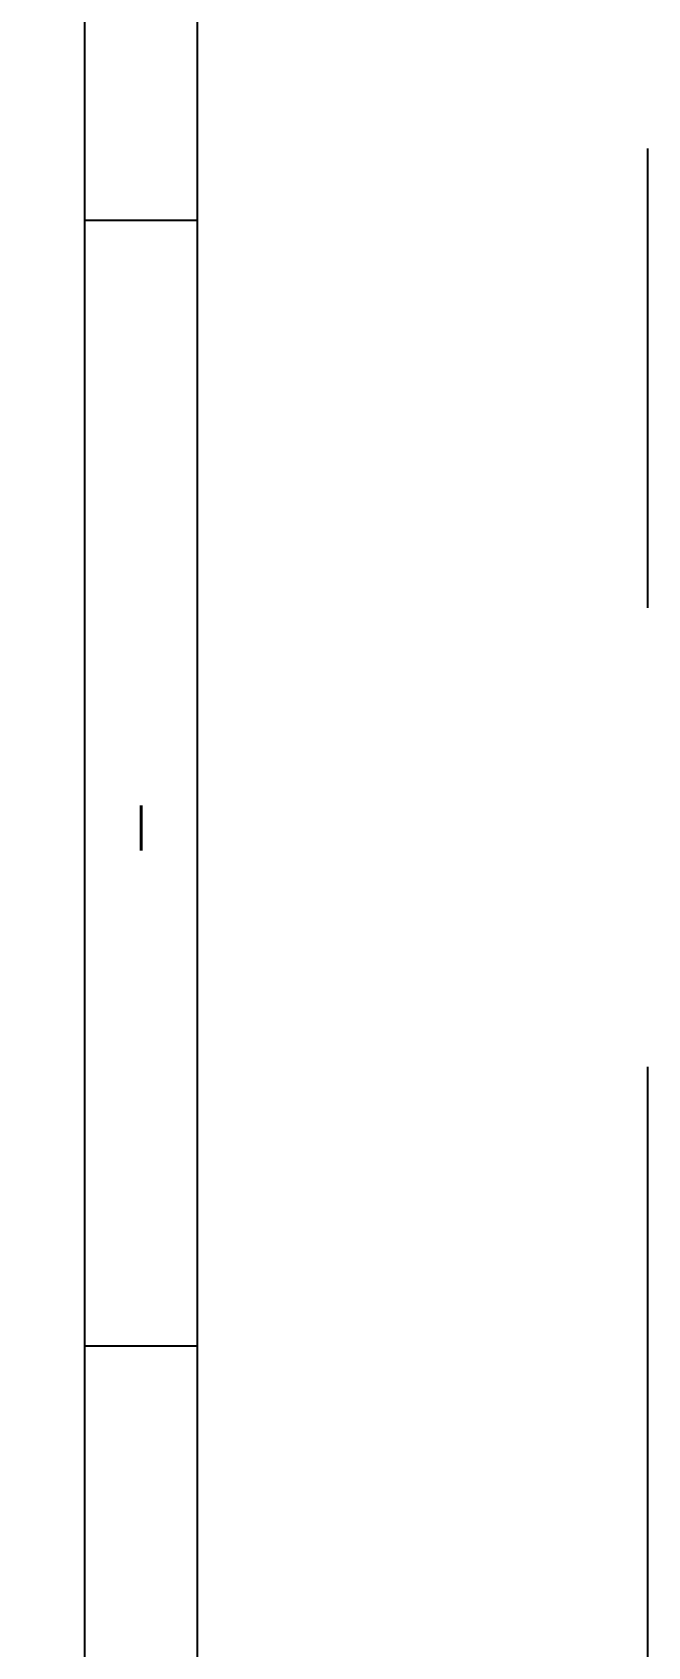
# Model space of a CAD drawing. Extents: x 0 to 9506, y 0 to 789.
# Drawn here: x 9504.303 to 9505.67, y 762.91 to 766.494 of the extents above; entities that cross this region are included whole.
import ezdxf
from ezdxf.enums import TextEntityAlignment as Align

# ---------------------------------------------------------------- set-up
doc = ezdxf.new("R2010")
doc.units = 0
doc.header["$LTSCALE"] = 3
doc.header["$MEASUREMENT"] = 0
doc.linetypes.add('CENTER', pattern=[2, 1.25, -0.25, 0.25, -0.25])
doc.layers.add('DIM', color=7, linetype='CONTINUOUS')
doc.layers.add('KD', color=3, linetype='CONTINUOUS')
doc.styles.get("Standard").update_dxf_attribs({"font": 'romans.shx'})
doc.styles.add('TX', font='TXT.shx')

# ---------------------------------------------------------------- blocks, each defined once
blk = doc.blocks.new('KD')
at = {"layer": 'KD', "color": 3}
blk.add_line((58.8714, -42.4242), (58.8714, -1.2142), dxfattribs=at)
at = {"layer": 'KD', "color": 5}
blk.add_line((58.5035, -42.0563), (58.5035, -1.5822), dxfattribs=at)
at = {"layer": 'KD', "color": 6}
for p, q in [((58.8714, -33.3727), (58.5035, -33.3727)), ((58.8714, -37.0522), (58.5035, -37.0522))]:
    blk.add_line(p, q, dxfattribs=at)
at = {"layer": 'KD', "color": 8, "linetype": 'CENTER', "ltscale": 2}
blk.add_lwpolyline([(-1.4718, -43.6384), (60.3432, -43.6384), (60.3432, 0), (-1.4718, 0)], close=True, dxfattribs=at)
at = {"layer": 'DIM'}
for tag, p in [('1:', (57.5533, -41.6609)), ('--', (55.8879, -41.6269)), ('--', (56.7754, -41.6609))]:
    blk.add_attdef(tag, p, '', height=0.1472, dxfattribs=at)
at = {"layer": 'KD', "color": 6, "style": 'TX'}
blk.add_text('I', height=0.1472, dxfattribs=at).set_placement((58.6875, -35.3583), align=Align.MIDDLE)

msp = doc.modelspace()

# ---------------------------------------------------------------- block references
at = {"layer": 'DIM', "xscale": 0.6794467363194333, "yscale": 0.6794467363194333, "zscale": 0.6794467363194333}
msp.add_blockref('KD', (9464.6701, 788.7518), dxfattribs=at)

doc.saveas('drawing.dxf')
